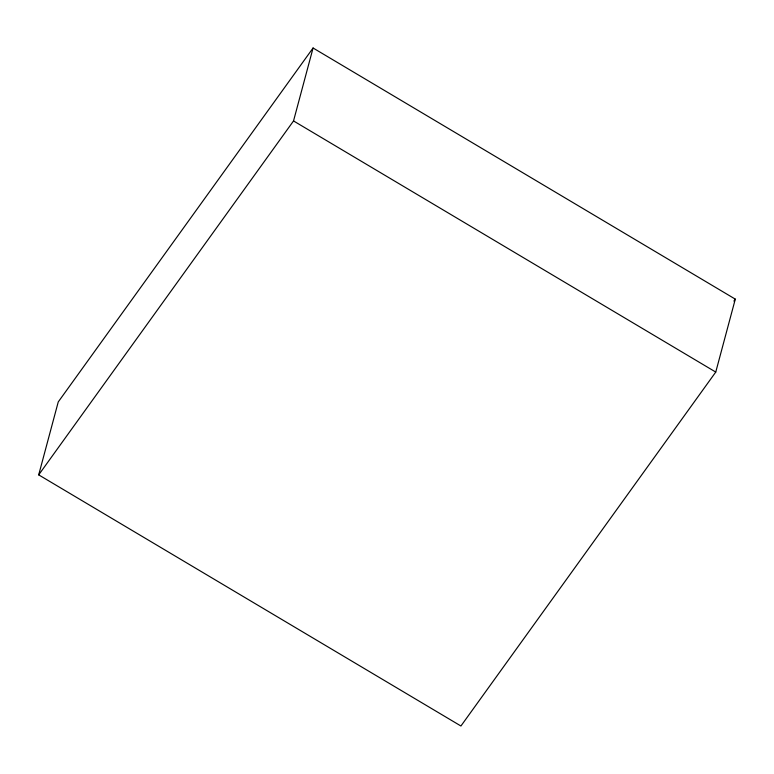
<?xml version="1.0" encoding="UTF-8"?>
<svg xmlns="http://www.w3.org/2000/svg" width="774" height="774" viewBox="0 0 774 774"><rect width="100%" height="100%" fill="white"/><g stroke="black" fill="none" stroke-linecap="round" stroke-linejoin="round"><path stroke-width="1.16" d="M38.7 474.868L58.244 401.929L313.073 47.998L735.3 299.132L715.756 372.071L460.927 726.002L38.7 474.868L293.53 120.938L313.073 47.998M733.887 301.086L735.3 299.132M293.53 120.938L715.756 372.071"/></g></svg>
